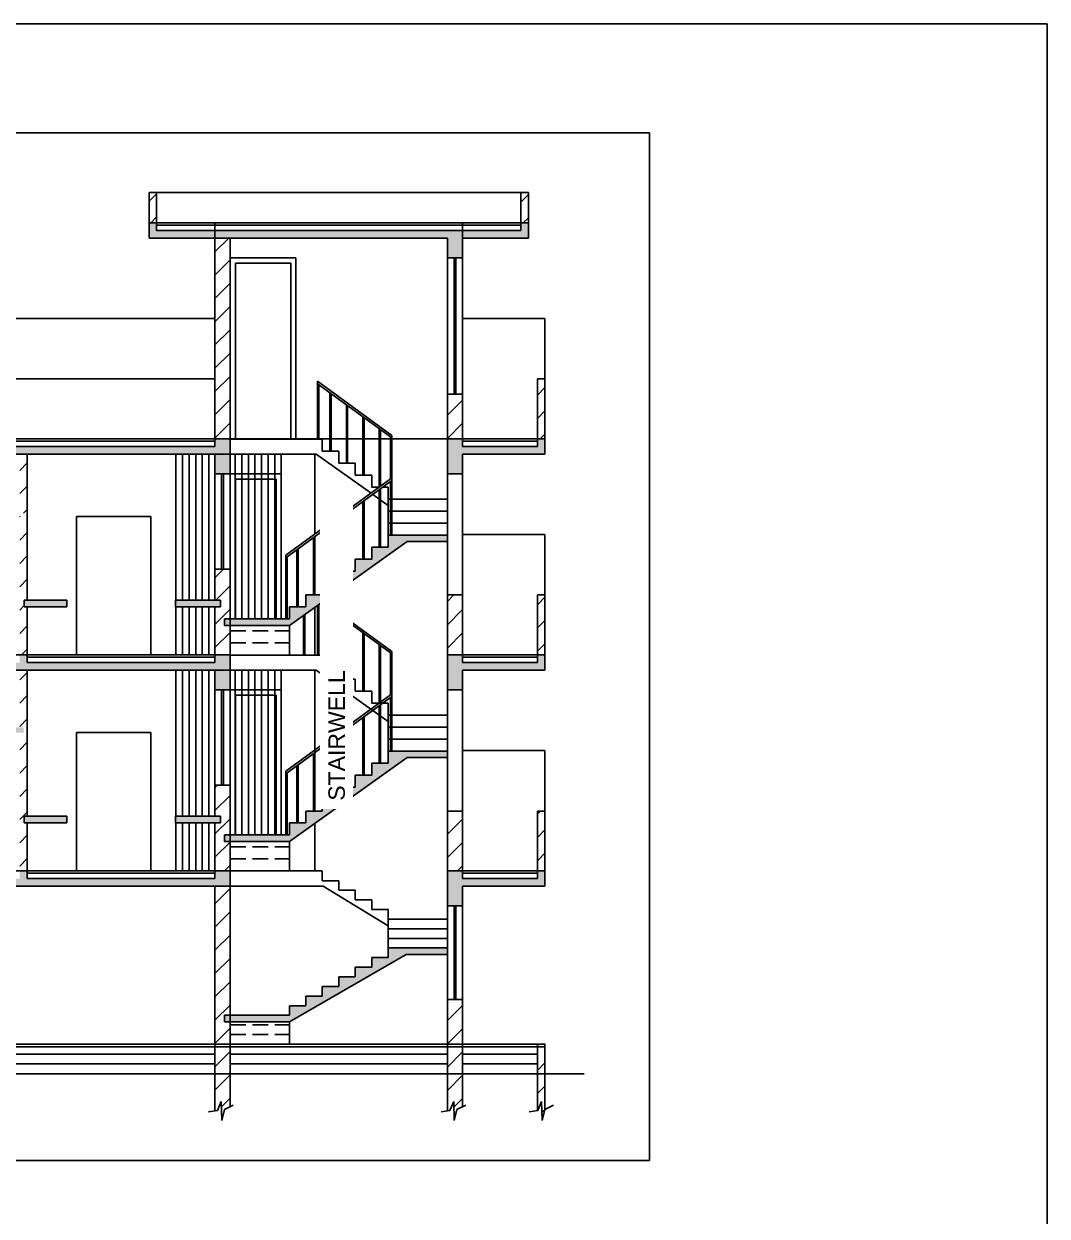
# Model space of a CAD drawing. Header units: metres. Extents: x 188.8 to 259.2, y 208.2 to 248.7.
# Drawn here: x 243.71 to 259.24, y 230.55 to 248.66 of the extents above; entities that cross this region are included whole.
import ezdxf

# ---------------------------------------------------------------- set-up
doc = ezdxf.new("R2010")
doc.units = ezdxf.units.M
doc.header["$LTSCALE"] = 2
doc.header["$MEASUREMENT"] = 0
doc.linetypes.add('ACAD_ISO02W100', pattern=[15, 12, -3])
for name, color, linetype in [('_Building', 52, 'Continuous'), ('_FloorInSection', 132, 'Continuous'), ('_GroundLevel', 63, 'Continuous'), ('_MumtyInSection', 173, 'Continuous'), ('_Section', 75, 'Continuous'), ('_StaircaseWell', 140, 'Continuous')]:
    doc.layers.add(name, color=color, linetype=linetype)
doc.styles.get("Standard").update_dxf_attribs({"font": 'arial.ttf'})

msp = doc.modelspace()

# ---------------------------------------------------------------- hatches: boundary and pattern name
at = {"ltscale": 0.01}
h = msp.add_hatch(dxfattribs=at)
h.set_pattern_fill('ANSI31', color=256, scale=2, style=0)
h.paths.add_polyline_path([(246.838, 242.3528), (246.838, 245.4028), (246.608, 245.4028), (246.608, 242.3528)])
h.paths.add_polyline_path([(251.368, 245.6328), (251.368, 246.0928), (251.253, 246.0928), (251.253, 245.6328)])
h.paths.add_polyline_path([(245.608, 245.6328), (245.608, 246.0928), (245.723, 246.0928), (245.723, 245.6328)])
h = msp.add_hatch(dxfattribs=at)
h.set_pattern_fill('ANSI31', color=256, scale=100, style=0)
h.paths.add_polyline_path([(245.608, 245.4028), (245.608, 245.6328), (245.723, 245.6328), (245.723, 245.5178), (251.253, 245.5178), (251.253, 245.6328), (251.368, 245.6328), (251.368, 245.4028), (250.368, 245.4028), (250.368, 245.1028), (250.138, 245.1028), (250.138, 245.4028)])
for points in [[(245.608, 245.4028), (245.608, 245.6328), (245.723, 245.6328), (245.723, 245.5178), (251.253, 245.5178), (251.253, 245.6328), (251.368, 245.6328), (251.368, 245.4028), (250.368, 245.4028), (250.368, 245.1028), (250.138, 245.1028), (250.138, 245.4028)], [(237.213, 242.1228), (237.213, 242.3528), (237.328, 242.3528), (237.328, 242.2378), (246.608, 242.2378), (246.608, 242.3528), (246.838, 242.3528), (246.838, 242.1228), (239.243, 242.1228), (239.243, 241.8228), (239.013, 241.8228), (239.013, 242.1228)], [(250.138, 242.3528), (250.368, 242.3528), (250.368, 242.2378), (251.503, 242.2378), (251.503, 242.3528), (251.618, 242.3528), (251.618, 242.1228), (250.368, 242.1228), (250.368, 241.8228), (250.138, 241.8228)], [(246.7522, 239.6188), (246.7522, 239.5188), (246.838, 239.5188), (247.738, 239.5188), (247.9545, 239.6729), (247.9745, 239.6872), (248.1237, 239.7933), (248.1642, 239.8222), (248.1842, 239.8364), (248.2264, 239.8665), (248.2521, 239.8848), (249.5275, 240.7928), (250.138, 240.7928), (250.138, 240.8928), (249.2956, 240.8928), (249.2756, 240.8928), (249.238, 240.8928), (249.238, 240.7108), (249.123, 240.7108), (249.103, 240.7108), (248.988, 240.7108), (248.988, 240.5288), (248.873, 240.5288), (248.853, 240.5288), (248.738, 240.5288), (248.738, 240.3468), (248.623, 240.3468), (248.603, 240.3468), (248.488, 240.3468), (248.488, 240.1648), (248.373, 240.1648), (248.353, 240.1648), (248.238, 240.1648), (248.238, 239.9828), (248.1237, 239.9828), (248.123, 240.8702), (248.123, 239.9828), (248.103, 239.9828), (247.988, 239.9828), (247.988, 239.8008), (247.873, 239.8008), (247.853, 239.8008), (247.738, 239.8008), (247.738, 239.6188), (247.7027, 239.6188), (247.6827, 239.6188), (247.6159, 239.6188), (247.5359, 239.6188), (247.5159, 239.6188), (247.4159, 239.6188), (247.3159, 239.6188), (247.2159, 239.6188), (247.1159, 239.6188), (247.0159, 239.6188), (246.918, 239.6188), (246.9159, 239.6188), (246.838, 239.6188)], [(250.138, 239.0728), (250.368, 239.0728), (250.368, 238.9578), (251.503, 238.9578), (251.503, 239.0728), (251.618, 239.0728), (251.618, 238.8428), (250.368, 238.8428), (250.368, 238.5428), (250.138, 238.5428)], [(246.7522, 236.3388), (246.7522, 236.2388), (247.738, 236.2388), (249.5275, 237.5128), (250.138, 237.5128), (250.138, 237.6128), (249.238, 237.6128), (249.238, 237.4308), (248.988, 237.4308), (248.988, 237.2488), (248.738, 237.2488), (248.738, 237.0668), (248.488, 237.0668), (248.488, 236.8848), (248.238, 236.8848), (248.238, 236.7028), (247.988, 236.7028), (247.988, 236.5208), (247.738, 236.5208), (247.738, 236.3388)], [(237.213, 235.5628), (237.213, 235.7928), (237.328, 235.7928), (237.328, 235.6778), (239.013, 235.6778), (239.013, 235.7928), (239.243, 235.7928), (239.243, 235.6778), (243.643, 235.6778), (243.643, 235.7928), (243.758, 235.7928), (243.758, 235.6778), (246.608, 235.6778), (246.608, 235.7928), (246.838, 235.7928), (246.838, 235.5628)], [(250.138, 235.7928), (250.368, 235.7928), (250.368, 235.6778), (251.503, 235.6778), (251.503, 235.7928), (251.618, 235.7928), (251.618, 235.5628), (250.368, 235.5628), (250.368, 235.2628), (250.138, 235.2628)], [(246.7522, 233.6008), (246.7522, 233.5008), (247.738, 233.5008), (249.5094, 234.5228), (250.138, 234.5228), (250.138, 234.6228), (249.238, 234.6228), (249.238, 234.4768), (248.988, 234.4768), (248.988, 234.3308), (248.738, 234.3308), (248.738, 234.1848), (248.488, 234.1848), (248.488, 234.0388), (248.238, 234.0388), (248.238, 233.8928), (247.988, 233.8928), (247.988, 233.7468), (247.738, 233.7468), (247.738, 233.6008)]]:
    msp.add_hatch(color=256, dxfattribs=at).paths.add_polyline_path(points)
h = msp.add_hatch(dxfattribs=at)
h.set_pattern_fill('ANSI31', color=256, scale=2, style=0)
h.paths.add_polyline_path([(250.138, 242.3528), (250.138, 243.0328), (250.368, 243.0328), (250.368, 242.3528)])
h.paths.add_polyline_path([(251.618, 242.3528), (251.618, 243.2628), (251.503, 243.2628), (251.503, 242.3528)])
h = msp.add_hatch(dxfattribs=at)
h.set_pattern_fill('ANSI31', color=256, scale=2, style=0)
h.paths.add_polyline_path([(243.758, 239.0728), (243.758, 239.8028), (243.7115, 239.8028), (243.7115, 239.9028), (243.758, 239.9028), (243.758, 242.1228), (243.643, 242.1228), (243.643, 241.2528), (243.7014, 241.2528), (243.7014, 241.1728), (243.643, 241.1728), (243.643, 239.0728)])
h = msp.add_hatch(color=256, dxfattribs=at)
h.paths.add_polyline_path([(246.608, 238.5428), (246.838, 238.5428), (246.838, 238.8428), (246.608, 238.8428)])
h.paths.add_polyline_path([(246.608, 241.8228), (246.838, 241.8228), (246.838, 242.1228), (246.608, 242.1228)])
h = msp.add_hatch(dxfattribs=at)
h.set_pattern_fill('ANSI31', color=256, scale=2, style=0)
h.paths.add_polyline_path([(246.838, 239.0728), (246.838, 239.5188), (246.7522, 239.5188), (246.7522, 239.6188), (246.838, 239.6188), (246.838, 240.3728), (246.608, 240.3728), (246.608, 239.9028), (246.6926, 239.9028), (246.6926, 239.8028), (246.608, 239.8028), (246.608, 239.0728)])
h = msp.add_hatch(color=256, dxfattribs=at)
h.paths.add_polyline_path([(246.008, 239.9028), (246.008, 239.8028), (246.6926, 239.8028), (246.6926, 239.9028)])
h.paths.add_polyline_path([(243.7115, 239.9028), (243.7115, 239.8028), (244.358, 239.8028), (244.358, 239.9028)])
h = msp.add_hatch(dxfattribs=at)
h.set_pattern_fill('ANSI31', color=256, scale=2, style=0)
h.paths.add_polyline_path([(250.138, 239.0728), (250.138, 239.9828), (250.368, 239.9828), (250.368, 239.0728)])
h.paths.add_polyline_path([(251.618, 239.0728), (251.618, 239.9828), (251.503, 239.9828), (251.503, 239.0728)])
h = msp.add_hatch(color=256, dxfattribs=at)
h.paths.add_polyline_path([(237.213, 238.8428), (237.213, 239.0728), (237.328, 239.0728), (237.328, 238.9578), (239.013, 238.9578), (239.013, 239.0728), (239.243, 239.0728), (239.243, 238.9578), (243.643, 238.9578), (243.643, 239.0728), (243.758, 239.0728), (243.758, 238.9578), (246.608, 238.9578), (246.608, 239.0728), (246.838, 239.0728), (246.838, 238.8428), (239.243, 238.8428), (239.243, 238.5428), (239.013, 238.5428), (239.013, 238.8428)])
h.paths.add_polyline_path([(246.008, 236.6228), (246.008, 236.5228), (246.6926, 236.5228), (246.6926, 236.6228)])
h.paths.add_polyline_path([(243.7115, 236.6228), (243.7115, 236.5228), (244.358, 236.5228), (244.358, 236.6228)])
h.paths.add_polyline_path([(243.043, 237.8928), (243.043, 237.9728), (243.7014, 237.9728), (243.7014, 237.8928)])
h = msp.add_hatch(dxfattribs=at)
h.set_pattern_fill('ANSI31', color=256, scale=2, style=0)
h.paths.add_polyline_path([(243.758, 235.7928), (243.758, 236.5228), (243.7115, 236.5228), (243.7115, 236.6228), (243.758, 236.6228), (243.758, 238.8428), (243.643, 238.8428), (243.643, 237.9728), (243.7014, 237.9728), (243.7014, 237.8928), (243.643, 237.8928), (243.643, 235.7928)])
h.paths.add_polyline_path([(246.838, 235.7928), (246.838, 236.2388), (246.7522, 236.2388), (246.7522, 236.3388), (246.838, 236.3388), (246.838, 237.0928), (246.608, 237.0928), (246.608, 236.6228), (246.6926, 236.6228), (246.6926, 236.5228), (246.608, 236.5228), (246.608, 235.7928)])
h = msp.add_hatch(dxfattribs=at)
h.set_pattern_fill('ANSI31', color=256, scale=2, style=0)
h.paths.add_polyline_path([(250.138, 232.1473), (250.1743, 232.1528), (250.2327, 232.2939), (250.2421, 232.0041), (250.2817, 232.1678), (250.368, 232.2104), (250.368, 233.1228), (250.138, 233.1228)])
h.paths.add_polyline_path([(250.138, 235.7928), (250.138, 236.7028), (250.368, 236.7028), (250.368, 235.7928)])
h.paths.add_polyline_path([(250.368, 233.1628), (250.368, 233.8428), (250.138, 233.8428), (250.138, 233.1628)])
h.paths.add_polyline_path([(251.503, 232.152), (251.5085, 232.1528), (251.5669, 232.2939), (251.5763, 232.0041), (251.6159, 232.1678), (251.618, 232.1689), (251.618, 233.1228), (251.503, 233.1228)])
h.paths.add_polyline_path([(251.618, 235.7928), (251.618, 236.7028), (251.503, 236.7028), (251.503, 235.7928)])
h = msp.add_hatch(dxfattribs=at)
h.set_pattern_fill('ANSI31', color=256, scale=2, style=0)
h.paths.add_polyline_path([(246.838, 233.1628), (246.838, 233.5008), (246.7522, 233.5008), (246.7522, 233.6008), (246.838, 233.6008), (246.838, 235.5628), (246.608, 235.5628), (246.608, 233.1628)])
h.paths.add_polyline_path([(246.608, 232.1473), (246.6443, 232.1528), (246.7027, 232.2939), (246.7121, 232.0041), (246.7517, 232.1678), (246.838, 232.2104), (246.838, 233.1228), (246.608, 233.1228)])
h.paths.add_polyline_path([(237.2185, 232.1528), (237.2769, 232.2939), (237.2863, 232.0041), (237.3259, 232.1678), (237.328, 232.1689), (237.328, 233.1228), (237.213, 233.1228), (237.213, 232.152)])

# ---------------------------------------------------------------- linework, layer by layer
for p, q in [((245.608, 246.0928), (245.723, 246.0928)), ((245.608, 245.4028), (245.608, 246.0928)), ((245.723, 245.5178), (245.723, 246.0928)), ((245.723, 246.0928), (251.253, 246.0928)), ((251.253, 245.5178), (251.253, 246.0928)), ((251.253, 246.0928), (251.368, 246.0928)), ((251.368, 245.4028), (251.368, 246.0928)), ((245.608, 245.6328), (251.368, 245.6328)), ((245.723, 245.5978), (251.253, 245.5978)), ((245.723, 245.5178), (251.253, 245.5178)), ((245.608, 245.4028), (250.138, 245.4028)), ((246.608, 245.4028), (246.608, 242.2378)), ((246.838, 245.4028), (246.838, 241.8228)), ((250.138, 245.4028), (250.138, 245.1028)), ((250.368, 245.4028), (250.368, 245.1028)), ((250.368, 245.4028), (251.368, 245.4028)), ((246.838, 245.1028), (246.838, 242.3488)), ((246.838, 245.1028), (247.838, 245.1028)), ((246.918, 245.0228), (247.758, 245.0228)), ((246.918, 245.0228), (246.918, 242.3488)), ((247.758, 245.0228), (247.758, 242.3488)), ((247.838, 245.1028), (247.838, 242.3488)), ((250.368, 245.1028), (250.138, 245.1028)), ((250.138, 245.1028), (250.138, 243.0328)), ((250.238, 245.1028), (250.238, 243.0328)), ((250.268, 245.1028), (250.268, 243.0328)), ((250.368, 245.1028), (250.368, 243.0328)), ((246.608, 244.1828), (236.368, 244.1828)), ((251.618, 244.1828), (250.368, 244.1828)), ((251.618, 243.2628), (251.618, 244.1828)), ((248.1642, 242.3488), (248.1642, 243.2288)), ((249.2956, 242.4051), (248.1642, 243.2288)), ((249.2756, 242.3826), (248.1642, 243.1917)), ((248.1842, 242.3488), (248.1842, 243.1772)), ((251.503, 242.2378), (251.503, 243.2628)), ((251.503, 243.2628), (251.618, 243.2628)), ((251.618, 242.1228), (251.618, 243.2628)), ((248.353, 242.1668), (248.353, 243.0542)), ((248.373, 242.1668), (248.373, 243.0397)), ((250.138, 243.0328), (250.368, 243.0328)), ((250.138, 243.0328), (250.138, 241.8228)), ((250.368, 243.0328), (250.368, 242.2378)), ((248.603, 241.9848), (248.603, 242.8722)), ((248.623, 241.9848), (248.623, 242.8577)), ((248.853, 241.8028), (248.853, 242.6902)), ((248.873, 241.8028), (248.873, 242.6757)), ((249.103, 241.6208), (249.103, 242.5082)), ((249.123, 241.6354), (249.123, 242.4937)), ((237.213, 242.3528), (246.838, 242.3528)), ((237.328, 242.3178), (246.608, 242.3178)), ((248.238, 242.3488), (246.838, 242.3488)), ((248.238, 242.1668), (248.238, 242.3488)), ((249.2756, 241.7465), (249.2756, 242.3826)), ((249.2956, 240.8928), (249.2956, 242.4051)), ((250.138, 242.3528), (251.618, 242.3528)), ((250.368, 242.3178), (251.503, 242.3178)), ((237.328, 242.2378), (246.608, 242.2378)), ((239.243, 242.1228), (246.838, 242.1228)), ((243.758, 239.9028), (243.758, 242.1228)), ((246.0156, 239.9028), (246.0156, 242.1228)), ((246.1156, 239.9028), (246.1156, 242.1228)), ((246.2156, 239.9028), (246.2156, 242.1228)), ((246.3156, 239.9028), (246.3156, 242.1228)), ((246.4156, 239.9028), (246.4156, 242.1228)), ((246.5156, 239.9028), (246.5156, 242.1228)), ((246.608, 242.1228), (246.608, 241.8228)), ((246.838, 242.1228), (248.1435, 242.1228)), ((246.9159, 239.6188), (246.9159, 242.1228)), ((247.0159, 239.6188), (247.0159, 242.1228)), ((247.1159, 239.6188), (247.1159, 242.1228)), ((247.2159, 239.6188), (247.2159, 242.1228)), ((247.3159, 239.6188), (247.3159, 242.1228)), ((247.4159, 239.6188), (247.4159, 242.1228)), ((247.5159, 239.6188), (247.5159, 242.1228)), ((247.6159, 239.6188), (247.6159, 242.1228)), ((248.1237, 240.9078), (248.1237, 242.1228)), ((248.1435, 242.1228), (248.9776, 241.5295)), ((248.488, 242.1668), (248.238, 242.1668)), ((248.488, 241.9848), (248.488, 242.1668)), ((250.368, 242.2378), (251.503, 242.2378)), ((250.368, 242.1228), (251.618, 242.1228)), ((250.368, 242.1228), (250.368, 241.8228)), ((248.738, 241.9848), (248.488, 241.9848)), ((248.738, 241.8028), (248.738, 241.9848)), ((246.608, 241.8228), (246.838, 241.8228)), ((246.608, 241.8228), (246.608, 240.3728)), ((246.708, 241.8228), (246.708, 240.3728)), ((246.738, 241.8228), (246.738, 240.3728)), ((246.838, 241.8228), (247.6159, 241.8228)), ((246.838, 241.8228), (246.838, 240.3728)), ((246.918, 241.7428), (246.918, 239.6188)), ((246.918, 241.7428), (247.5359, 241.7428)), ((247.5359, 239.6188), (247.5359, 241.7428)), ((247.6827, 240.5868), (249.2756, 241.7465)), ((247.7027, 240.5643), (249.2956, 241.7239)), ((248.988, 241.8028), (248.738, 241.8028)), ((248.988, 241.6208), (248.988, 241.8028)), ((249.2756, 240.8928), (249.2756, 241.7093)), ((250.138, 241.8228), (250.368, 241.8228)), ((250.138, 240.8928), (250.138, 241.8228)), ((250.368, 241.8228), (250.368, 239.9828)), ((249.103, 241.6208), (248.988, 241.6208)), ((249.103, 240.7108), (249.103, 241.5837)), ((249.123, 240.7108), (249.123, 241.5982)), ((249.238, 241.6208), (249.154, 241.6208)), ((249.238, 241.4388), (249.238, 241.6208)), ((248.853, 240.5288), (248.853, 241.4017)), ((248.873, 240.5288), (248.873, 241.4162)), ((249.0034, 241.5111), (249.238, 241.3442)), ((249.238, 240.8928), (249.238, 241.4388)), ((249.238, 241.4388), (250.138, 241.4388)), ((244.508, 241.1728), (244.508, 239.0728)), ((244.508, 241.1728), (245.6332, 241.1728)), ((245.6332, 241.1728), (245.6332, 239.0728)), ((248.603, 240.3468), (248.603, 241.2197)), ((248.623, 240.3468), (248.623, 241.2342)), ((249.238, 241.2568), (250.138, 241.2568)), ((248.353, 240.1648), (248.353, 241.0377)), ((248.373, 240.1648), (248.373, 241.0522)), ((249.238, 241.0748), (250.138, 241.0748)), ((248.103, 239.9828), (248.103, 240.8557)), ((248.123, 239.9828), (248.123, 240.8702)), ((248.1237, 239.9828), (248.1237, 240.8707)), ((249.238, 240.7108), (249.238, 240.8928)), ((249.238, 240.8928), (250.138, 240.8928)), ((250.138, 240.8928), (250.138, 240.7928)), ((251.618, 240.9028), (250.368, 240.9028)), ((251.618, 239.9828), (251.618, 240.9028)), ((247.738, 239.5188), (249.5275, 240.7928)), ((247.853, 239.8008), (247.853, 240.6737)), ((247.873, 239.8008), (247.873, 240.6882)), ((248.988, 240.5288), (248.988, 240.7108)), ((248.988, 240.7108), (249.238, 240.7108)), ((249.5275, 240.7928), (250.138, 240.7928)), ((247.6827, 239.6188), (247.6827, 240.5868)), ((247.7027, 239.6188), (247.7027, 240.5643)), ((248.738, 240.3468), (248.738, 240.5288)), ((248.738, 240.5288), (248.988, 240.5288)), ((246.608, 240.3728), (246.838, 240.3728)), ((246.608, 240.3728), (246.608, 239.9028)), ((246.838, 240.3728), (246.838, 239.6188)), ((248.488, 240.1648), (248.488, 240.3468)), ((248.488, 240.3468), (248.738, 240.3468)), ((248.238, 239.9828), (248.238, 240.1648)), ((248.238, 240.1648), (248.488, 240.1648)), ((243.7115, 239.9028), (244.358, 239.9028)), ((243.7115, 239.9028), (243.7115, 239.8028)), ((244.358, 239.8028), (244.358, 239.9028)), ((246.008, 239.9028), (246.6926, 239.9028)), ((246.008, 239.9028), (246.008, 239.8028)), ((246.6926, 239.9028), (246.6926, 239.8028)), ((247.988, 239.8008), (247.988, 239.9828)), ((247.988, 239.9828), (248.238, 239.9828)), ((250.138, 239.9828), (250.368, 239.9828)), ((250.138, 239.9828), (250.138, 238.5428)), ((250.368, 239.9828), (250.368, 238.9578)), ((251.503, 238.9578), (251.503, 239.9828)), ((251.503, 239.9828), (251.618, 239.9828)), ((251.618, 238.8428), (251.618, 239.9828)), ((243.7115, 239.8028), (244.358, 239.8028)), ((243.758, 238.9578), (243.758, 239.8028)), ((246.008, 239.8028), (246.6926, 239.8028)), ((246.0156, 239.0728), (246.0156, 239.8028)), ((246.1156, 239.8028), (246.1156, 239.0728)), ((246.2156, 239.8028), (246.2156, 239.0728)), ((246.3156, 239.8028), (246.3156, 239.0728)), ((246.4156, 239.8028), (246.4156, 239.0728)), ((246.5156, 239.8028), (246.5156, 239.0728)), ((246.608, 239.8028), (246.608, 238.9578)), ((247.738, 239.6188), (247.738, 239.8008)), ((247.738, 239.8008), (247.988, 239.8008)), ((248.1237, 239.0688), (248.1237, 239.7933)), ((248.1642, 239.0688), (248.1642, 239.8222)), ((248.1842, 239.0688), (248.1842, 239.8364)), ((249.2756, 239.1026), (248.2264, 239.8665)), ((249.2956, 239.1251), (248.2521, 239.8848)), ((248.353, 238.8868), (248.353, 239.7742)), ((248.373, 238.8868), (248.373, 239.7597)), ((246.7522, 239.6188), (247.738, 239.6188)), ((246.7522, 239.6188), (246.7522, 239.5188)), ((247.9545, 239.0688), (247.9545, 239.6729)), ((247.9745, 239.0688), (247.9745, 239.6872)), ((248.603, 238.7048), (248.603, 239.5922)), ((248.623, 238.7048), (248.623, 239.5777)), ((246.7522, 239.5188), (247.738, 239.5188)), ((246.838, 239.5188), (246.838, 238.5428)), ((247.738, 239.0728), (247.738, 239.5188)), ((248.853, 238.5228), (248.853, 239.4102)), ((248.873, 238.5228), (248.873, 239.3957)), ((249.103, 238.3408), (249.103, 239.2282)), ((249.123, 238.3554), (249.123, 239.2137)), ((237.213, 239.0728), (246.838, 239.0728)), ((243.758, 239.0378), (246.608, 239.0378)), ((248.238, 239.0688), (246.838, 239.0688)), ((248.238, 238.8868), (248.238, 239.0688)), ((249.2756, 238.4665), (249.2756, 239.1026)), ((249.2956, 237.6128), (249.2956, 239.1251)), ((250.138, 239.0728), (251.618, 239.0728)), ((250.368, 239.0378), (251.503, 239.0378)), ((239.243, 238.8428), (246.838, 238.8428)), ((243.758, 238.9578), (246.608, 238.9578)), ((243.758, 236.6228), (243.758, 238.8428)), ((246.0156, 236.6228), (246.0156, 238.8428)), ((246.1156, 236.6228), (246.1156, 238.8428)), ((246.2156, 236.6228), (246.2156, 238.8428)), ((246.3156, 236.6228), (246.3156, 238.8428)), ((246.4156, 236.6228), (246.4156, 238.8428)), ((246.5156, 236.6228), (246.5156, 238.8428)), ((246.608, 238.8428), (246.608, 238.5428)), ((246.838, 238.8428), (248.1435, 238.8428)), ((246.9159, 236.3388), (246.9159, 238.8428)), ((247.0159, 236.3388), (247.0159, 238.8428)), ((247.1159, 236.3388), (247.1159, 238.8428)), ((247.2159, 236.3388), (247.2159, 238.8428)), ((247.3159, 236.3388), (247.3159, 238.8428)), ((247.4159, 236.3388), (247.4159, 238.8428)), ((247.5159, 236.3388), (247.5159, 238.8428)), ((247.6159, 238.8428), (247.6159, 236.3388)), ((248.1237, 236.7028), (248.1237, 238.8428)), ((248.1435, 238.8428), (249.238, 238.0642)), ((248.488, 238.8868), (248.238, 238.8868)), ((248.488, 238.7048), (248.488, 238.8868)), ((250.368, 238.9578), (251.503, 238.9578)), ((250.368, 238.8428), (251.618, 238.8428)), ((250.368, 238.8428), (250.368, 238.5428)), ((248.738, 238.7048), (248.488, 238.7048)), ((248.738, 238.5228), (248.738, 238.7048)), ((246.608, 238.5428), (246.838, 238.5428)), ((246.608, 238.5428), (246.608, 237.0928)), ((246.708, 238.5428), (246.708, 237.0928)), ((246.738, 238.5428), (246.738, 237.0928)), ((246.838, 238.5428), (247.6159, 238.5428)), ((246.838, 238.5428), (246.838, 237.0928)), ((246.918, 238.4628), (247.5359, 238.4628)), ((246.918, 238.4628), (246.918, 236.3388)), ((247.5359, 238.4628), (247.5359, 236.3388)), ((247.6827, 237.3068), (249.2756, 238.4665)), ((247.7027, 237.2843), (249.2956, 238.4439)), ((248.988, 238.5228), (248.738, 238.5228)), ((248.988, 238.3408), (248.988, 238.5228)), ((250.138, 238.5428), (250.368, 238.5428)), ((250.138, 237.6128), (250.138, 238.5428)), ((250.368, 238.5428), (250.368, 236.7028)), ((249.238, 238.3408), (248.988, 238.3408)), ((249.103, 237.4308), (249.103, 238.3037)), ((249.123, 237.4308), (249.123, 238.3182)), ((249.238, 238.1588), (249.238, 238.3408)), ((249.2756, 237.6128), (249.2756, 238.4293)), ((248.853, 237.2488), (248.853, 238.1217)), ((248.873, 237.2488), (248.873, 238.1362)), ((249.238, 237.6128), (249.238, 238.1588)), ((249.238, 238.1588), (250.138, 238.1588)), ((248.603, 237.0668), (248.603, 237.9397)), ((248.623, 237.0668), (248.623, 237.9542)), ((249.238, 237.9768), (250.138, 237.9768)), ((244.508, 237.8928), (245.6332, 237.8928)), ((244.508, 237.8928), (244.508, 235.7928)), ((245.6332, 237.8928), (245.6332, 235.7928)), ((248.353, 236.8848), (248.353, 237.7577)), ((248.373, 236.8848), (248.373, 237.7722)), ((249.238, 237.7948), (250.138, 237.7948)), ((248.103, 236.7028), (248.103, 237.5757)), ((248.123, 236.7028), (248.123, 237.5902)), ((249.238, 237.4308), (249.238, 237.6128)), ((249.238, 237.6128), (250.138, 237.6128)), ((250.138, 237.6128), (250.138, 237.5128)), ((251.618, 237.6228), (250.368, 237.6228)), ((251.618, 236.7028), (251.618, 237.6228)), ((247.738, 236.2388), (249.5275, 237.5128)), ((247.853, 236.5208), (247.853, 237.3937)), ((247.873, 236.5208), (247.873, 237.4082)), ((248.988, 237.2488), (248.988, 237.4308)), ((248.988, 237.4308), (249.238, 237.4308)), ((249.5275, 237.5128), (250.138, 237.5128)), ((247.6827, 236.3388), (247.6827, 237.3068)), ((247.7027, 236.3388), (247.7027, 237.2843)), ((248.738, 237.0668), (248.738, 237.2488)), ((248.738, 237.2488), (248.988, 237.2488)), ((246.608, 237.0928), (246.838, 237.0928)), ((246.608, 237.0928), (246.608, 236.6228)), ((246.838, 237.0928), (246.838, 236.3388)), ((248.488, 236.8848), (248.488, 237.0668)), ((248.488, 237.0668), (248.738, 237.0668)), ((248.238, 236.7028), (248.238, 236.8848)), ((248.238, 236.8848), (248.488, 236.8848)), ((247.988, 236.5208), (247.988, 236.7028)), ((247.988, 236.7028), (248.238, 236.7028)), ((250.138, 236.7028), (250.368, 236.7028)), ((250.138, 236.7028), (250.138, 235.2628)), ((250.368, 236.7028), (250.368, 235.6778)), ((251.503, 235.6778), (251.503, 236.7028)), ((251.503, 236.7028), (251.618, 236.7028)), ((251.618, 235.5628), (251.618, 236.7028)), ((243.7115, 236.6228), (243.7115, 236.5228)), ((243.7115, 236.6228), (244.358, 236.6228)), ((243.7115, 236.5228), (244.358, 236.5228)), ((243.758, 235.6778), (243.758, 236.5228)), ((244.358, 236.5228), (244.358, 236.6228)), ((246.008, 236.6228), (246.008, 236.5228)), ((246.008, 236.6228), (246.6926, 236.6228)), ((246.008, 236.5228), (246.6926, 236.5228)), ((246.0156, 236.5228), (246.0156, 235.7928)), ((246.1156, 236.5228), (246.1156, 235.7928)), ((246.2156, 236.5228), (246.2156, 235.7928)), ((246.3156, 236.5228), (246.3156, 235.7928)), ((246.4156, 236.5228), (246.4156, 235.7928)), ((246.5156, 236.5228), (246.5156, 235.7928)), ((246.608, 236.5228), (246.608, 235.6778)), ((246.6926, 236.6228), (246.6926, 236.5228)), ((247.738, 236.3388), (247.738, 236.5208)), ((247.738, 236.5208), (247.988, 236.5208)), ((248.1237, 235.7928), (248.1237, 236.5133)), ((246.7522, 236.3388), (247.738, 236.3388)), ((246.7522, 236.3388), (246.7522, 236.2388)), ((246.7522, 236.2388), (247.738, 236.2388)), ((246.838, 236.2388), (246.838, 233.6008)), ((247.738, 235.7928), (247.738, 236.2388)), ((237.213, 235.7928), (246.838, 235.7928)), ((243.758, 235.7578), (246.608, 235.7578)), ((248.238, 235.7928), (246.838, 235.7928)), ((248.238, 235.6448), (248.238, 235.7908)), ((250.138, 235.7928), (251.618, 235.7928)), ((250.368, 235.7578), (251.503, 235.7578)), ((237.213, 235.5628), (246.838, 235.5628)), ((243.758, 235.6778), (246.608, 235.6778)), ((246.608, 235.5628), (246.608, 232.1473)), ((246.838, 235.5628), (248.2509, 235.5628)), ((248.488, 235.6448), (248.238, 235.6448)), ((248.2509, 235.5628), (249.238, 234.9602)), ((248.488, 235.4988), (248.488, 235.6448)), ((250.368, 235.6778), (251.503, 235.6778)), ((250.368, 235.5628), (251.618, 235.5628)), ((250.368, 235.5628), (250.368, 235.2628)), ((248.738, 235.4988), (248.488, 235.4988)), ((248.738, 235.3528), (248.738, 235.4988)), ((248.988, 235.3528), (248.738, 235.3528)), ((248.988, 235.2068), (248.988, 235.3528)), ((249.238, 235.2068), (248.988, 235.2068)), ((249.238, 235.0608), (249.238, 235.2068)), ((250.368, 235.2628), (250.138, 235.2628)), ((250.138, 235.2628), (250.138, 233.8428)), ((250.238, 235.2628), (250.238, 233.8428)), ((250.268, 235.2628), (250.268, 233.8428)), ((250.368, 235.2628), (250.368, 233.8428)), ((249.238, 235.0608), (250.138, 235.0608)), ((249.238, 234.6228), (249.238, 235.0608)), ((249.238, 234.9148), (250.138, 234.9148)), ((249.238, 234.7688), (250.138, 234.7688)), ((247.738, 233.5008), (249.5094, 234.5228)), ((248.988, 234.3308), (248.988, 234.4768)), ((248.988, 234.4768), (249.238, 234.4768)), ((249.238, 234.4768), (249.238, 234.6228)), ((249.238, 234.6228), (250.138, 234.6228)), ((249.5094, 234.5228), (250.138, 234.5228)), ((248.738, 234.1848), (248.738, 234.3308)), ((248.738, 234.3308), (248.988, 234.3308)), ((248.488, 234.0388), (248.488, 234.1848)), ((248.488, 234.1848), (248.738, 234.1848)), ((248.238, 233.8928), (248.238, 234.0388)), ((248.238, 234.0388), (248.488, 234.0388)), ((247.738, 233.6008), (247.738, 233.7468)), ((247.738, 233.7468), (247.988, 233.7468)), ((247.988, 233.7468), (247.988, 233.8928)), ((247.988, 233.8928), (248.238, 233.8928)), ((250.368, 233.8428), (250.138, 233.8428)), ((250.138, 233.8428), (250.138, 232.1473)), ((250.368, 233.8428), (250.368, 232.2104)), ((246.7522, 233.6008), (247.738, 233.6008)), ((246.7522, 233.6008), (246.7522, 233.5008)), ((246.7522, 233.5008), (247.738, 233.5008)), ((246.838, 233.5008), (246.838, 232.2104)), ((247.738, 233.1628), (247.738, 233.5008)), ((237.213, 233.1628), (251.618, 233.1628)), ((237.213, 233.1228), (251.618, 233.1228)), ((237.328, 233.0128), (246.608, 233.0128)), ((246.838, 233.0128), (250.138, 233.0128)), ((250.368, 233.0128), (251.503, 233.0128)), ((251.503, 232.152), (251.503, 233.1628)), ((251.618, 232.1689), (251.618, 233.1628)), ((237.328, 232.8628), (246.608, 232.8628)), ((246.838, 232.8628), (250.138, 232.8628)), ((250.368, 232.8628), (251.503, 232.8628)), ((237.328, 232.7128), (246.608, 232.7128)), ((246.838, 232.7128), (250.138, 232.7128)), ((250.368, 232.7128), (251.503, 232.7128)), ((251.618, 232.7128), (252.2123, 232.7128)), ((246.6443, 232.1528), (246.7027, 232.2939)), ((246.7027, 232.2939), (246.7121, 232.0041)), ((250.1743, 232.1528), (250.2327, 232.2939)), ((250.2327, 232.2939), (250.2421, 232.0041)), ((251.5085, 232.1528), (251.5669, 232.2939)), ((251.5669, 232.2939), (251.5763, 232.0041)), ((246.5122, 232.1327), (246.6443, 232.1528)), ((246.7121, 232.0041), (246.7517, 232.1678)), ((246.7517, 232.1678), (246.8854, 232.2337)), ((250.0422, 232.1327), (250.1743, 232.1528)), ((250.2421, 232.0041), (250.2817, 232.1678)), ((250.2817, 232.1678), (250.4154, 232.2337)), ((251.3764, 232.1327), (251.5085, 232.1528)), ((251.5763, 232.0041), (251.6159, 232.1678)), ((251.6159, 232.1678), (251.7496, 232.2337))]:
    msp.add_line(p, q, dxfattribs=at)
at = {"linetype": 'ACAD_ISO02W100', "ltscale": 0.01}
for p, q in [((246.838, 239.4368), (247.738, 239.4368)), ((246.838, 239.2548), (247.738, 239.2548)), ((246.838, 236.1568), (247.738, 236.1568)), ((246.838, 235.9748), (247.738, 235.9748)), ((246.838, 233.4548), (247.738, 233.4548)), ((246.838, 233.3088), (247.738, 233.3088))]:
    msp.add_line(p, q, dxfattribs=at)
at = {"layer": '_FloorInSection', "ltscale": 0.01}
for points in [[(237.213, 243.2628), (246.608, 243.2628), (246.608, 242.3528), (237.213, 242.3528)], [(246.838, 239.0728), (239.013, 239.0728), (239.013, 242.3528), (246.838, 242.3528)], [(239.013, 235.7928), (246.838, 235.7928), (246.838, 239.0728), (239.013, 239.0728)], [(239.013, 235.7928), (246.838, 235.7928), (246.838, 233.1628), (239.013, 233.1628)], [(237.213, 233.1628), (251.618, 233.1628), (251.618, 232.7128), (237.213, 232.7128)]]:
    msp.add_lwpolyline(points, close=True, dxfattribs=at)
at = {"layer": '_GroundLevel', "ltscale": 0.01}
msp.add_lwpolyline([(235.305, 232.7128), (252.2123, 232.7128)], dxfattribs=at)
at = {"layer": '_MumtyInSection', "ltscale": 0.01}
msp.add_lwpolyline([(246.608, 245.6328), (250.368, 245.6328), (250.368, 242.3528), (246.608, 242.3528)], close=True, dxfattribs=at)
at = {"layer": '_Section', "ltscale": 0.01}
msp.add_lwpolyline([(234.8391, 247.0004), (253.2051, 247.0004), (253.2051, 231.3963), (234.8391, 231.3963)], close=True, dxfattribs=at)
at = {"layer": '_StaircaseWell', "ltscale": 0.01}
msp.add_lwpolyline([(246.838, 242.3528), (250.138, 242.3528), (250.138, 233.1628), (246.838, 233.1628)], close=True, dxfattribs=at)

# ---------------------------------------------------------------- next in the draw order: texts
at = {"layer": '_StaircaseWell', "ltscale": 0.01, "insert": (248.3304, 236.8588), "char_height": 0.25, "width": 4.517248, "attachment_point": 1, "rotation": 90, "bg_fill": 2}
msp.add_mtext('STAIRWELL', dxfattribs=at)

# ---------------------------------------------------------------- next in the draw order: linework, layer by layer
at = {"layer": '_Building', "ltscale": 0.01}
msp.add_lwpolyline([(208.7304, 248.6557), (259.2437, 248.6557), (259.2437, 208.4683), (208.7304, 208.4683)], close=True, dxfattribs=at)

doc.saveas('drawing.dxf')
